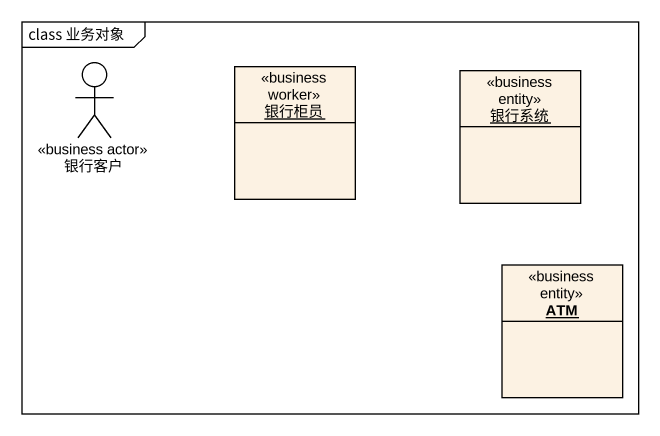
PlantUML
@startuml
mainframe class 业务对象
allowmixing
hide circle
hide empty members
actor 银行客户 <<business actor>>
object 银行柜员 <<business worker>>
object 银行系统 <<business entity>>
object ATM <<business entity>>
@enduml
